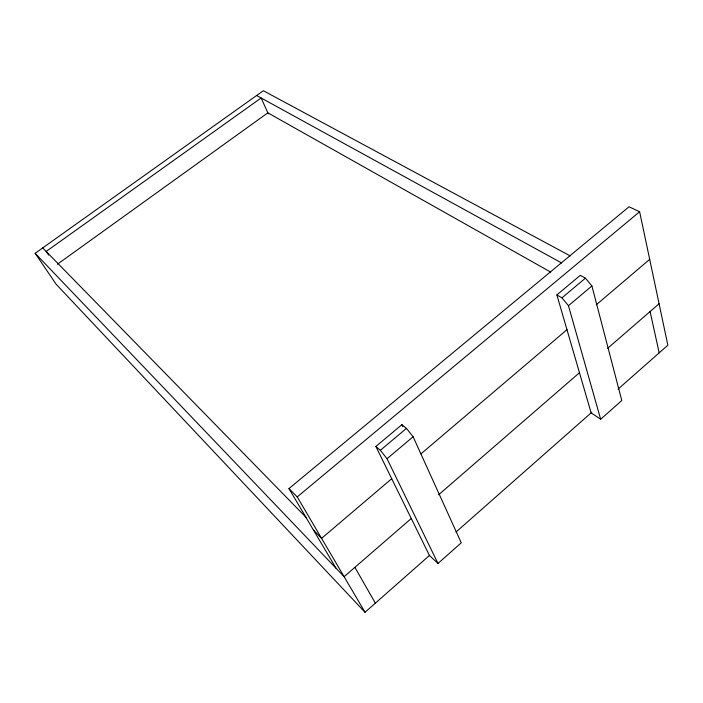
<?xml version="1.0" encoding="UTF-8"?>
<svg xmlns="http://www.w3.org/2000/svg" width="703" height="703" viewBox="0 0 703 703"><rect width="100%" height="100%" fill="white"/><g stroke="black" fill="none" stroke-linecap="round" stroke-linejoin="round"><path stroke-width="1.05" d="M437.987 563.446L461.265 542.813L413.109 436.739L406.439 428.399L401.888 424.682L375.877 446.449L429.428 555.475L437.987 563.446L387.037 458.734L380.341 450.315L375.877 446.449M600.661 419.243L621.795 400.517L591.9 285.954L585.414 278.168L580.274 275.339L556.881 294.917L591.126 412.872L600.661 419.243L568.463 305.717L561.952 297.861L556.881 294.917M570.282 255.945L263.344 90.722L35.15 253.3L56.064 284.135L365.033 612.278L429.656 555.282M455.983 532.066L591.724 412.345M618.051 389.128L667.85 345.208L639.625 211.744L629.036 206.787L288.959 488.585L336.025 568.226M411.281 518.489L344.119 576.688L35.15 253.3M438.646 494.771L579.606 372.608M607.691 348.275L659.08 303.74M391.712 478.717L321.579 538.357L313.397 529.93M420.93 453.874L567.04 329.637M596.258 304.794L649.695 259.354M387.037 458.734L413.109 436.739M568.463 305.717L591.9 285.954M380.341 450.315L406.439 428.399M561.952 297.861L585.414 278.168M365.033 612.278L297.228 496.924L639.625 211.744M57.374 264.249L267.843 112.832L550.713 272.105M256.63 95.511L561.592 262.94M288.959 488.585L297.228 496.924M42.716 247.904L306.57 517.909M48.612 255.092L46.178 251.446L261.121 97.981L268.3 113.842M354.892 567.356L375.358 603.165M401.888 424.682L402.801 426.668M650.09 311.526L659.186 352.853"/></g></svg>
